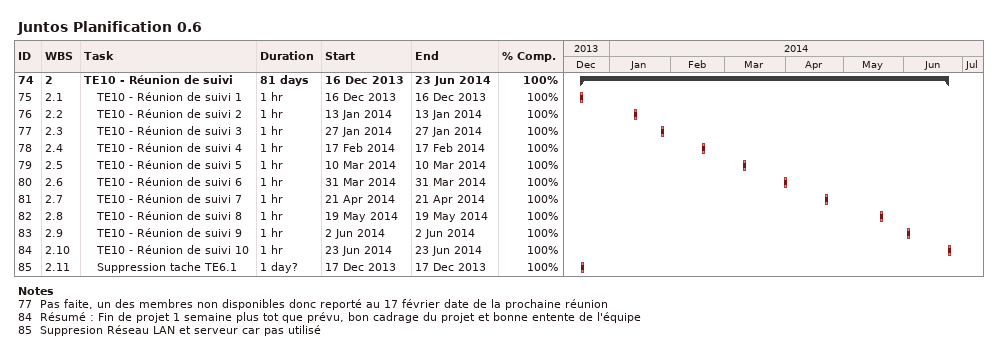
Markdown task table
Juntos Planification 0.6

| ID | WBS | Task | Duration | Start | Finish | % complete |
|---|---|---|---|---|---|---|
| 74 | 2 | **TE10 - Réunion de suivi** | 81d | 2013-12-16 | 2014-06-23 | 100 |
| 75 | 2.1 | TE10 - Réunion de suivi 1 | 1h | 2013-12-16 | 2013-12-16 | 100 |
| 76 | 2.2 | TE10 - Réunion de suivi 2 | 1h | 2014-01-13 | 2014-01-13 | 100 |
| 77 | 2.3 | TE10 - Réunion de suivi 3 | 1h | 2014-01-27 | 2014-01-27 | 100 |
| 78 | 2.4 | TE10 - Réunion de suivi 4 | 1h | 2014-02-17 | 2014-02-17 | 100 |
| 79 | 2.5 | TE10 - Réunion de suivi 5 | 1h | 2014-03-10 | 2014-03-10 | 100 |
| 80 | 2.6 | TE10 - Réunion de suivi 6 | 1h | 2014-03-31 | 2014-03-31 | 100 |
| 81 | 2.7 | TE10 - Réunion de suivi 7 | 1h | 2014-04-21 | 2014-04-21 | 100 |
| 82 | 2.8 | TE10 - Réunion de suivi 8 | 1h | 2014-05-19 | 2014-05-19 | 100 |
| 83 | 2.9 | TE10 - Réunion de suivi 9 | 1h | 2014-06-02 | 2014-06-02 | 100 |
| 84 | 2.10 | TE10 - Réunion de suivi 10 | 1h | 2014-06-23 | 2014-06-23 | 100 |
| 85 | 2.11 | Suppression tache TE6.1 | 1d? | 2013-12-17 | 2013-12-17 | 100 |

Notes
- 77: Pas faite, un des membres non disponibles donc reporté au 17 février date de la prochaine réunion
- 84: Résumé : Fin de projet 1 semaine plus tot que prévu, bon cadrage du projet et bonne entente de l'équipe
- 85: Suppresion Réseau LAN et serveur car pas utilisé
